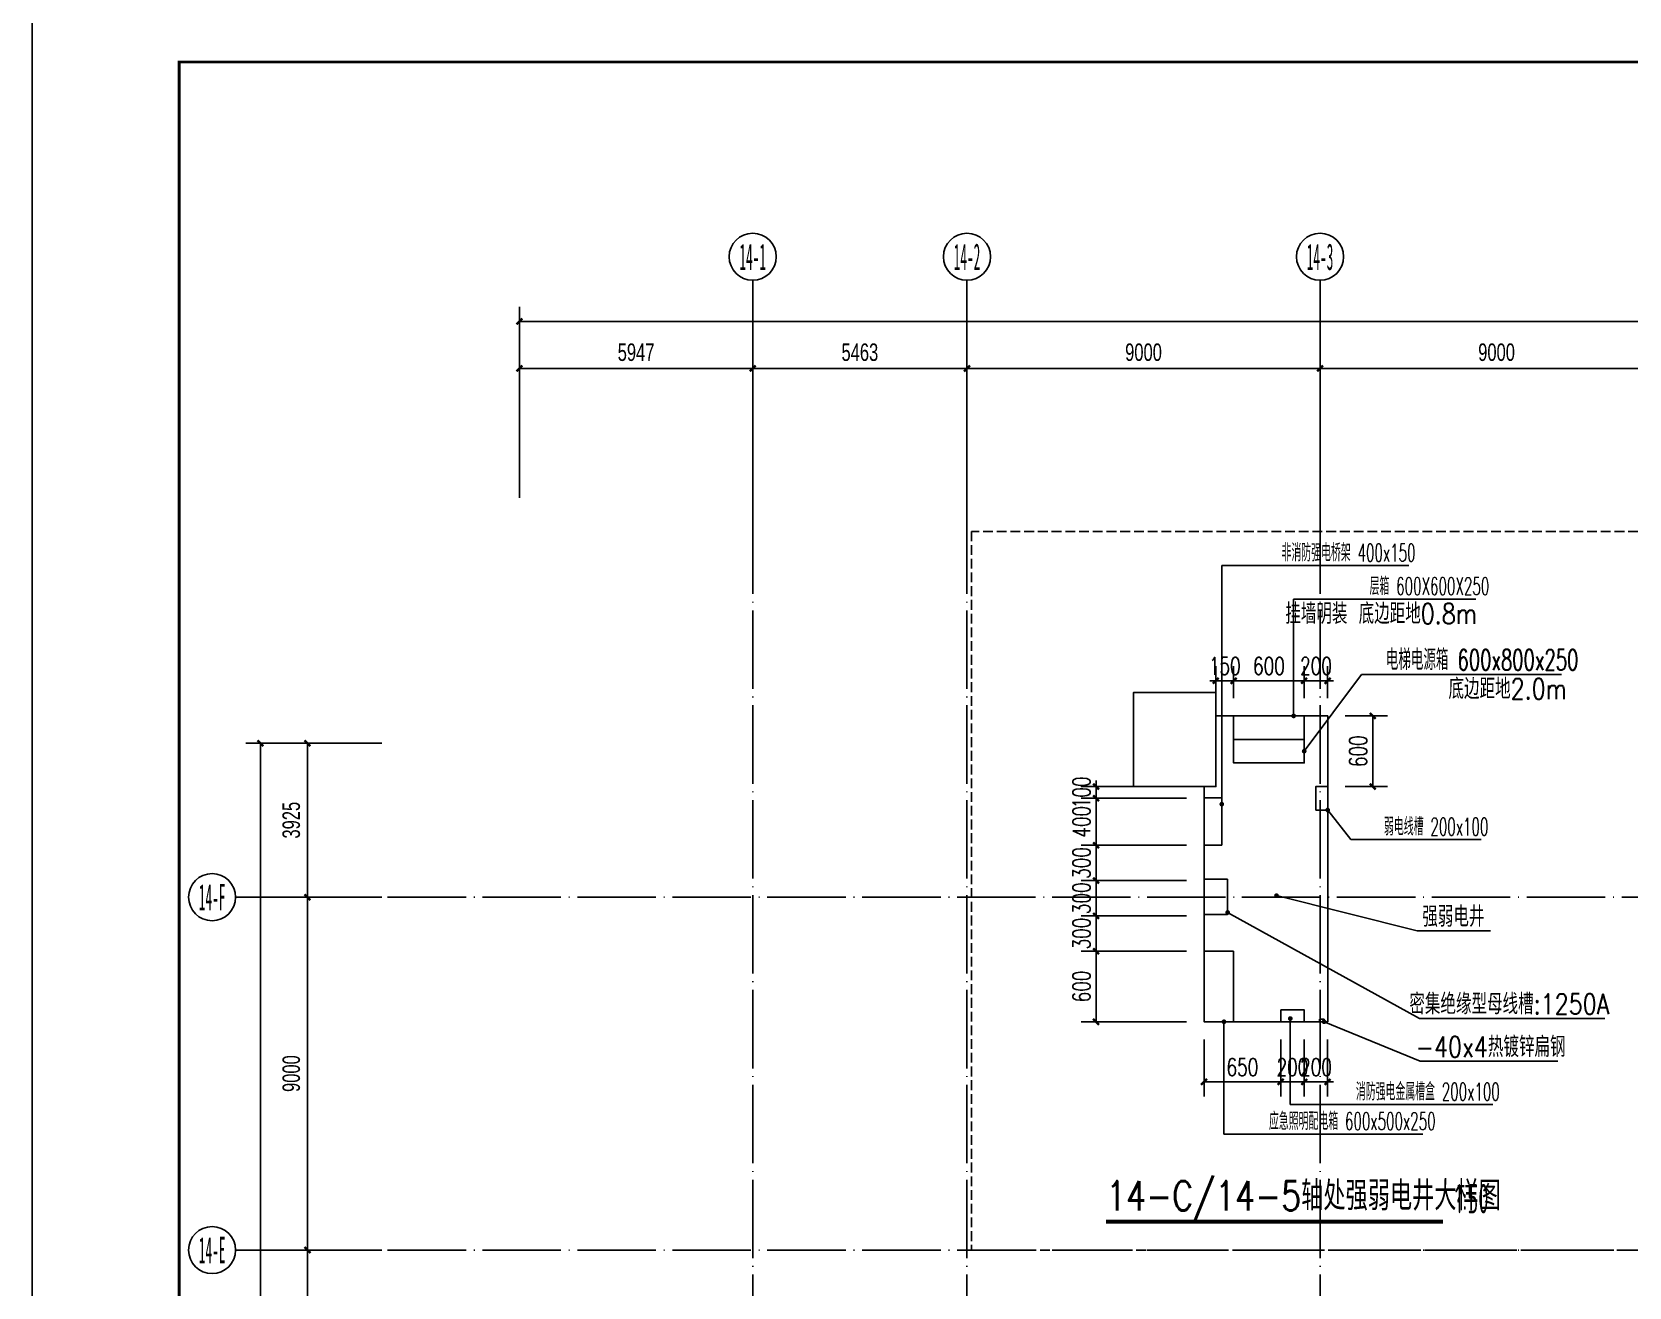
# Model space of a CAD drawing. Extents: x -233336 to 840473, y -28113 to 330904.
# Drawn here: x -18437 to 22278, y 209056 to 241067 of the extents above; entities that cross this region are included whole.
import ezdxf
from ezdxf.enums import TextEntityAlignment as Align
from ezdxf.xclip import XClip

# ---------------------------------------------------------------- set-up
doc = ezdxf.new("R2010")
doc.units = 0
doc.header["$LTSCALE"] = 1000
doc.header["$XCLIPFRAME"] = 2
doc.linetypes.add('104-14# 核心筒$0$DOTE', pattern=[2.42, 2, -0.2, 0.02, -0.2])
doc.linetypes.add('DASH', pattern=[0.35, 0.25, -0.1])
doc.layers.get('0').update_dxf_attribs({"linetype": 'CONTINUOUS'})
doc.layers.get('Defpoints').update_dxf_attribs({"linetype": 'CONTINUOUS'})
for name, color, linetype in [('104-14# 核心筒$0$01-标注_轴线坐标', 8, 'CONTINUOUS'), ('104-14# 核心筒$0$A_AXIS-轴线', 8, '104-14# 核心筒$0$DOTE'), ('104-14# 核心筒$0$AXIS_TEXT', 7, 'CONTINUOUS'), ('AXIS_TEXT', 7, 'CONTINUOUS'), ('DIM-箱柜', 80, 'CONTINUOUS'), ('DOTLN', 2, 'DASH'), ('EQUIP-箱柜', 80, 'CONTINUOUS'), ('TEL_DIM', 3, 'CONTINUOUS'), ('TEL_SYMB', 3, 'CONTINUOUS')]:
    doc.layers.add(name, color=color, linetype=linetype)
doc.styles.add('104-14# 核心筒$0$_TCH_AXIS', font='STXIHEI.TTF', dxfattribs={"width": 0.8})
doc.styles.add('104-14# 核心筒$0$_TCH_DIM_T3', font='ros.shx', dxfattribs={"width": 0.705882, "bigfont": 'jd.shx'})
doc.styles.add('_TCH_DIM', font='ROMANS2', dxfattribs={"width": 0.8, "bigfont": 'HZDF2'})
doc.styles.add('_TCH_DIM_T3', font='ROMANS2', dxfattribs={"width": 0.705882, "bigfont": 'HZDF2'})
doc.styles.add('_TEL_DIM', font='ROMANS2', dxfattribs={"width": 0.8, "height": 3.5, "bigfont": 'HZDF2'})
doc.styles.add('COMPLEX', font='COMPLEX')
doc.styles.get("Standard").update_dxf_attribs({"font": 'GBENOR', "bigfont": 'GBCBIG'})
doc.dimstyles.new('104-14# 核心筒$0$_TCH_ARCH&&150', dxfattribs={"dimtxt": 446.25, "dimasz": 150, "dimexe": 375, "dimexo": 450, "dimgap": 189.375, "dimtad": 1, "dimdec": 0, "dimzin": 0, "dimdsep": 46, "dimtxsty": '104-14# 核心筒$0$_TCH_DIM_T3', "dimblk": '104-14# 核心筒$0$_ArchTick', "dimcen": 0.09, "dimclrt": 7, "dimazin": 2, "dimtfac": 1, "dimtdec": 0, "dimtix": 1, "dimtmove": 2, "dimatfit": 3, "dimfxl": 0, "dimtolj": 1, "dimtzin": 0, "dimarcsym": 0})
doc.dimstyles.new('_TCH_ARCH&&50', dxfattribs={"dimtxt": 148.75, "dimasz": 50, "dimexe": 125, "dimexo": 150, "dimgap": 50, "dimtad": 1, "dimdec": 0, "dimzin": 0, "dimdsep": 46, "dimtxsty": '_TCH_DIM_T3', "dimblk": 'ARCHTICK', "dimcen": 0.09, "dimclrt": 7, "dimazin": 2, "dimtfac": 1, "dimtdec": 0, "dimtix": 1, "dimtmove": 2, "dimatfit": 3, "dimfxl": 0, "dimtolj": 1, "dimtzin": 0, "dimarcsym": 0})

# ---------------------------------------------------------------- blocks, each defined once
blk = doc.blocks.new('图框-A1+1-4')
for points, const_width in [([(0, 0), (1051, 0), (1051, 594), (0, 594)], 0.05), ([(976, 584), (25, 584), (25, 10), (976, 10)], 0.5)]:
    blk.add_lwpolyline(points, close=True, dxfattribs=dict(const_width=const_width))
blk = doc.blocks.new('_AXISO')
blk.add_circle((0, 0), 0.5)
at = {"layer": 'AXIS_TEXT', "style": 'COMPLEX', "width": 1.041667}
blk.add_attdef('A', text='', height=0.56, dxfattribs=at).set_placement((-0.25, -0.28), (0.25, -0.28), align=Align.FIT)
blk = doc.blocks.new('104-14# 核心筒$0$_ArchTick')
at = {"color": 0, "linetype": 'ByBlock', "const_width": 0.4}
blk.add_lwpolyline([(-0.5, -0.5), (0.5, 0.5)], dxfattribs=at)
blk = doc.blocks.new('*D382')
at = {"layer": '104-14# 核心筒$0$01-标注_轴线坐标', "color": 0, "lineweight": -2}
for p, q in [((-6010, 229184), (-6010, 232859)), ((-6010, 232484), (-63, 232484)), ((-63, 229184), (-63, 232859))]:
    blk.add_line(p, q, dxfattribs=at)
at = {"layer": 'Defpoints', "color": 0}
for p in [(-63, 232484), (-6010, 228734), (-63, 228734)]:
    blk.add_point(p, dxfattribs=at)
at = {"layer": '104-14# 核心筒$0$01-标注_轴线坐标', "color": 0, "lineweight": -2, "xscale": 150, "yscale": 150, "zscale": 150, "rotation": 180}
blk.add_blockref('104-14# 核心筒$0$_ArchTick', (-6010, 232484), dxfattribs=at)
at = {"layer": '104-14# 核心筒$0$01-标注_轴线坐标', "color": 0, "lineweight": -2, "xscale": 150, "yscale": 150, "zscale": 150}
blk.add_blockref('104-14# 核心筒$0$_ArchTick', (-63, 232484), dxfattribs=at)
at = {"layer": '104-14# 核心筒$0$01-标注_轴线坐标', "color": 7, "insert": (-3036, 232896), "char_height": 446.2, "attachment_point": 5, "style": '104-14# 核心筒$0$_TCH_DIM_T3'}
blk.add_mtext('\\A1;5947', dxfattribs=at)
blk = doc.blocks.new('*D383')
at = {"layer": '104-14# 核心筒$0$01-标注_轴线坐标', "color": 0, "lineweight": -2}
for p, q in [((-63, 229184), (-63, 232859)), ((-63, 232484), (5400, 232484)), ((5400, 229184), (5400, 232859))]:
    blk.add_line(p, q, dxfattribs=at)
at = {"layer": 'Defpoints', "color": 0}
for p in [(5400, 232484), (-63, 228734), (5400, 228734)]:
    blk.add_point(p, dxfattribs=at)
at = {"layer": '104-14# 核心筒$0$01-标注_轴线坐标', "color": 0, "lineweight": -2, "xscale": 150, "yscale": 150, "zscale": 150, "rotation": 180}
blk.add_blockref('104-14# 核心筒$0$_ArchTick', (-63, 232484), dxfattribs=at)
at = {"layer": '104-14# 核心筒$0$01-标注_轴线坐标', "color": 0, "lineweight": -2, "xscale": 150, "yscale": 150, "zscale": 150}
blk.add_blockref('104-14# 核心筒$0$_ArchTick', (5400, 232484), dxfattribs=at)
at = {"layer": '104-14# 核心筒$0$01-标注_轴线坐标', "color": 7, "insert": (2669, 232896), "char_height": 446.2, "attachment_point": 5, "style": '104-14# 核心筒$0$_TCH_DIM_T3'}
blk.add_mtext('\\A1;5463', dxfattribs=at)
blk = doc.blocks.new('*D384')
at = {"layer": '104-14# 核心筒$0$01-标注_轴线坐标', "color": 0, "lineweight": -2}
for p, q in [((5400, 229184), (5400, 232859)), ((5400, 232484), (14400, 232484)), ((14400, 229184), (14400, 232859))]:
    blk.add_line(p, q, dxfattribs=at)
at = {"layer": 'Defpoints', "color": 0}
for p in [(14400, 232484), (5400, 228734), (14400, 228734)]:
    blk.add_point(p, dxfattribs=at)
at = {"layer": '104-14# 核心筒$0$01-标注_轴线坐标', "color": 0, "lineweight": -2, "xscale": 150, "yscale": 150, "zscale": 150, "rotation": 180}
blk.add_blockref('104-14# 核心筒$0$_ArchTick', (5400, 232484), dxfattribs=at)
at = {"layer": '104-14# 核心筒$0$01-标注_轴线坐标', "color": 0, "lineweight": -2, "xscale": 150, "yscale": 150, "zscale": 150}
blk.add_blockref('104-14# 核心筒$0$_ArchTick', (14400, 232484), dxfattribs=at)
at = {"layer": '104-14# 核心筒$0$01-标注_轴线坐标', "color": 7, "insert": (9900, 232896), "char_height": 446.2, "attachment_point": 5, "style": '104-14# 核心筒$0$_TCH_DIM_T3'}
blk.add_mtext('\\A1;9000', dxfattribs=at)
blk = doc.blocks.new('*D385')
at = {"layer": '104-14# 核心筒$0$01-标注_轴线坐标', "color": 0, "lineweight": -2}
for p, q in [((14400, 229184), (14400, 232859)), ((14400, 232484), (23400, 232484)), ((23400, 229184), (23400, 232859))]:
    blk.add_line(p, q, dxfattribs=at)
at = {"layer": 'Defpoints', "color": 0}
for p in [(23400, 232484), (14400, 228734), (23400, 228734)]:
    blk.add_point(p, dxfattribs=at)
at = {"layer": '104-14# 核心筒$0$01-标注_轴线坐标', "color": 0, "lineweight": -2, "xscale": 150, "yscale": 150, "zscale": 150, "rotation": 180}
blk.add_blockref('104-14# 核心筒$0$_ArchTick', (14400, 232484), dxfattribs=at)
at = {"layer": '104-14# 核心筒$0$01-标注_轴线坐标', "color": 0, "lineweight": -2, "xscale": 150, "yscale": 150, "zscale": 150}
blk.add_blockref('104-14# 核心筒$0$_ArchTick', (23400, 232484), dxfattribs=at)
at = {"layer": '104-14# 核心筒$0$01-标注_轴线坐标', "color": 7, "insert": (18900, 232896), "char_height": 446.2, "attachment_point": 5, "style": '104-14# 核心筒$0$_TCH_DIM_T3'}
blk.add_mtext('\\A1;9000', dxfattribs=at)
blk = doc.blocks.new('*D404')
at = {"layer": '104-14# 核心筒$0$01-标注_轴线坐标', "color": 0, "lineweight": -2}
for p, q in [((-9520, 210000), (-11788, 210000)), ((-11413, 203900), (-11413, 210000)), ((-9520, 203900), (-11788, 203900))]:
    blk.add_line(p, q, dxfattribs=at)
at = {"layer": 'Defpoints', "color": 0}
for p in [(-11413, 210000), (-9070, 210000), (-9070, 203900)]:
    blk.add_point(p, dxfattribs=at)
at = {"layer": '104-14# 核心筒$0$01-标注_轴线坐标', "color": 0, "lineweight": -2, "xscale": 150, "yscale": 150, "zscale": 150}
for p, rotation in [((-11413, 210000), 90), ((-11413, 203900), 270)]:
    blk.add_blockref('104-14# 核心筒$0$_ArchTick', p, dxfattribs=dict(at, rotation=rotation))
at = {"layer": '104-14# 核心筒$0$01-标注_轴线坐标', "color": 7, "insert": (-11825, 206950), "char_height": 446.2, "attachment_point": 5, "rotation": 90, "style": '104-14# 核心筒$0$_TCH_DIM_T3'}
blk.add_mtext('\\A1;6100', dxfattribs=at)
blk = doc.blocks.new('*D405')
at = {"layer": '104-14# 核心筒$0$01-标注_轴线坐标', "color": 0, "lineweight": -2}
for p, q in [((-9520, 219000), (-11788, 219000)), ((-11413, 210000), (-11413, 219000)), ((-9520, 210000), (-11788, 210000))]:
    blk.add_line(p, q, dxfattribs=at)
at = {"layer": 'Defpoints', "color": 0}
for p in [(-11413, 219000), (-9070, 219000), (-9070, 210000)]:
    blk.add_point(p, dxfattribs=at)
at = {"layer": '104-14# 核心筒$0$01-标注_轴线坐标', "color": 0, "lineweight": -2, "xscale": 150, "yscale": 150, "zscale": 150}
for p, rotation in [((-11413, 219000), 90), ((-11413, 210000), 270)]:
    blk.add_blockref('104-14# 核心筒$0$_ArchTick', p, dxfattribs=dict(at, rotation=rotation))
at = {"layer": '104-14# 核心筒$0$01-标注_轴线坐标', "color": 7, "insert": (-11825, 214500), "char_height": 446.2, "attachment_point": 5, "rotation": 90, "style": '104-14# 核心筒$0$_TCH_DIM_T3'}
blk.add_mtext('\\A1;9000', dxfattribs=at)
blk = doc.blocks.new('*D406')
at = {"layer": '104-14# 核心筒$0$01-标注_轴线坐标', "color": 0, "lineweight": -2}
for p, q in [((-9520, 222925), (-11788, 222925)), ((-11413, 219000), (-11413, 222925)), ((-9520, 219000), (-11788, 219000))]:
    blk.add_line(p, q, dxfattribs=at)
at = {"layer": 'Defpoints', "color": 0}
for p in [(-11413, 222925), (-9070, 222925), (-9070, 219000)]:
    blk.add_point(p, dxfattribs=at)
at = {"layer": '104-14# 核心筒$0$01-标注_轴线坐标', "color": 0, "lineweight": -2, "xscale": 150, "yscale": 150, "zscale": 150}
for p, rotation in [((-11413, 222925), 90), ((-11413, 219000), 270)]:
    blk.add_blockref('104-14# 核心筒$0$_ArchTick', p, dxfattribs=dict(at, rotation=rotation))
at = {"layer": '104-14# 核心筒$0$01-标注_轴线坐标', "color": 7, "insert": (-11825, 220963), "char_height": 446.2, "attachment_point": 5, "rotation": 90, "style": '104-14# 核心筒$0$_TCH_DIM_T3'}
blk.add_mtext('\\A1;3925', dxfattribs=at)
blk = doc.blocks.new('*D474')
at = {"layer": '104-14# 核心筒$0$01-标注_轴线坐标', "color": 0, "lineweight": -2}
for p, q in [((-6010, 229184), (-6010, 234059)), ((120742, 229184), (120742, 234059)), ((-6010, 233684), (120742, 233684))]:
    blk.add_line(p, q, dxfattribs=at)
at = {"layer": 'Defpoints', "color": 0}
for p in [(120742, 233684), (-6010, 228734), (120742, 228734)]:
    blk.add_point(p, dxfattribs=at)
at = {"layer": '104-14# 核心筒$0$01-标注_轴线坐标', "color": 0, "lineweight": -2, "xscale": 150, "yscale": 150, "zscale": 150, "rotation": 180}
blk.add_blockref('104-14# 核心筒$0$_ArchTick', (-6010, 233684), dxfattribs=at)
at = {"layer": '104-14# 核心筒$0$01-标注_轴线坐标', "color": 0, "lineweight": -2, "xscale": 150, "yscale": 150, "zscale": 150}
blk.add_blockref('104-14# 核心筒$0$_ArchTick', (120742, 233684), dxfattribs=at)
at = {"layer": '104-14# 核心筒$0$01-标注_轴线坐标', "color": 7, "insert": (57366, 234096), "char_height": 446.2, "attachment_point": 5, "style": '104-14# 核心筒$0$_TCH_DIM_T3'}
blk.add_mtext('\\A1;126752', dxfattribs=at)
blk = doc.blocks.new('*D475')
at = {"layer": '104-14# 核心筒$0$01-标注_轴线坐标', "color": 0, "lineweight": -2}
for p, q in [((-9520, 222925), (-12988, 222925)), ((-12613, 173284), (-12613, 222925)), ((-9520, 173284), (-12988, 173284))]:
    blk.add_line(p, q, dxfattribs=at)
at = {"layer": 'Defpoints', "color": 0}
for p in [(-12613, 222925), (-9070, 222925), (-9070, 173284)]:
    blk.add_point(p, dxfattribs=at)
at = {"layer": '104-14# 核心筒$0$01-标注_轴线坐标', "color": 0, "lineweight": -2, "xscale": 150, "yscale": 150, "zscale": 150}
for p, rotation in [((-12613, 222925), 90), ((-12613, 173284), 270)]:
    blk.add_blockref('104-14# 核心筒$0$_ArchTick', p, dxfattribs=dict(at, rotation=rotation))
at = {"layer": '104-14# 核心筒$0$01-标注_轴线坐标', "color": 7, "insert": (-13025, 198104), "char_height": 446.2, "attachment_point": 5, "rotation": 90, "style": '104-14# 核心筒$0$_TCH_DIM_T3'}
blk.add_mtext('\\A1;49641', dxfattribs=at)
blk = doc.blocks.new('_ArchTick')
at = {"color": 0, "linetype": 'ByBlock', "const_width": 0.4}
blk.add_lwpolyline([(-0.5, -0.5), (0.5, 0.5)], dxfattribs=at)
blk = doc.blocks.new('*D481')
at = {"layer": 'Defpoints', "color": 0}
for p in [(24214, 52504), (24063, 52205), (24214, 52205)]:
    blk.add_point(p, dxfattribs=at)
at = {"layer": 'TEL_DIM', "color": 0, "lineweight": -2}
for p, q in [((24063, 52355), (24063, 52629)), ((24214, 52355), (24214, 52629)), ((24063, 52504), (24013, 52504)), ((24063, 52504), (24214, 52504)), ((24214, 52504), (24264, 52504))]:
    blk.add_line(p, q, dxfattribs=at)
at = {"layer": 'TEL_DIM', "color": 0, "lineweight": -2, "xscale": 50, "yscale": 50, "zscale": 50}
blk.add_blockref('_ArchTick', (24063, 52504), dxfattribs=at)
at = {"layer": 'TEL_DIM', "color": 0, "lineweight": -2, "xscale": 50, "yscale": 50, "zscale": 50, "rotation": 180}
blk.add_blockref('_ArchTick', (24214, 52504), dxfattribs=at)
at = {"layer": 'TEL_DIM', "color": 7, "insert": (24139, 52629), "char_height": 148.8, "attachment_point": 5, "style": '_TCH_DIM_T3'}
blk.add_mtext('\\A1;150', dxfattribs=at)
blk = doc.blocks.new('*D482')
at = {"layer": 'Defpoints', "color": 0}
for p in [(24814, 52504), (24214, 52205), (24814, 52205)]:
    blk.add_point(p, dxfattribs=at)
at = {"layer": 'TEL_DIM', "color": 0, "lineweight": -2}
for p, q in [((24214, 52355), (24214, 52629)), ((24814, 52355), (24814, 52629)), ((24214, 52504), (24814, 52504))]:
    blk.add_line(p, q, dxfattribs=at)
at = {"layer": 'TEL_DIM', "color": 0, "lineweight": -2, "xscale": 50, "yscale": 50, "zscale": 50, "rotation": 180}
blk.add_blockref('_ArchTick', (24214, 52504), dxfattribs=at)
at = {"layer": 'TEL_DIM', "color": 0, "lineweight": -2, "xscale": 50, "yscale": 50, "zscale": 50}
blk.add_blockref('_ArchTick', (24814, 52504), dxfattribs=at)
at = {"layer": 'TEL_DIM', "color": 7, "insert": (24514, 52629), "char_height": 148.8, "attachment_point": 5, "style": '_TCH_DIM_T3'}
blk.add_mtext('\\A1;600', dxfattribs=at)
blk = doc.blocks.new('*D483')
at = {"layer": 'Defpoints', "color": 0}
for p in [(25013, 52504), (24814, 52205), (25013, 52205)]:
    blk.add_point(p, dxfattribs=at)
at = {"layer": 'TEL_DIM', "color": 0, "lineweight": -2}
for p, q in [((24814, 52355), (24814, 52629)), ((25013, 52355), (25013, 52629)), ((24814, 52504), (24764, 52504)), ((24814, 52504), (25013, 52504)), ((25013, 52504), (25063, 52504))]:
    blk.add_line(p, q, dxfattribs=at)
at = {"layer": 'TEL_DIM', "color": 0, "lineweight": -2, "xscale": 50, "yscale": 50, "zscale": 50}
blk.add_blockref('_ArchTick', (24814, 52504), dxfattribs=at)
at = {"layer": 'TEL_DIM', "color": 0, "lineweight": -2, "xscale": 50, "yscale": 50, "zscale": 50, "rotation": 180}
blk.add_blockref('_ArchTick', (25013, 52504), dxfattribs=at)
at = {"layer": 'TEL_DIM', "color": 7, "insert": (24914, 52629), "char_height": 148.8, "attachment_point": 5, "style": '_TCH_DIM_T3'}
blk.add_mtext('\\A1;200', dxfattribs=at)
blk = doc.blocks.new('*D484')
at = {"layer": 'Defpoints', "color": 0}
for p in [(23045, 51605), (23963, 51605), (23963, 51505)]:
    blk.add_point(p, dxfattribs=at)
at = {"layer": 'TEL_DIM', "color": 0, "lineweight": -2}
for p, q in [((23813, 51605), (22920, 51605)), ((23045, 51605), (23045, 51655)), ((23045, 51505), (23045, 51605)), ((23813, 51505), (22920, 51505)), ((23045, 51505), (23045, 51455))]:
    blk.add_line(p, q, dxfattribs=at)
at = {"layer": 'TEL_DIM', "color": 0, "lineweight": -2, "xscale": 50, "yscale": 50, "zscale": 50}
for p, rotation in [((23045, 51605), 270), ((23045, 51505), 90)]:
    blk.add_blockref('_ArchTick', p, dxfattribs=dict(at, rotation=rotation))
at = {"layer": 'TEL_DIM', "color": 7, "insert": (22921, 51555), "char_height": 148.8, "attachment_point": 5, "rotation": 90, "style": '_TCH_DIM_T3'}
blk.add_mtext('\\A1;100', dxfattribs=at)
blk = doc.blocks.new('*D485')
at = {"layer": 'Defpoints', "color": 0}
for p in [(23045, 51505), (23963, 51505), (23963, 51105)]:
    blk.add_point(p, dxfattribs=at)
at = {"layer": 'TEL_DIM', "color": 0, "lineweight": -2}
for p, q in [((23813, 51505), (22920, 51505)), ((23045, 51105), (23045, 51505)), ((23813, 51105), (22920, 51105))]:
    blk.add_line(p, q, dxfattribs=at)
at = {"layer": 'TEL_DIM', "color": 0, "lineweight": -2, "xscale": 50, "yscale": 50, "zscale": 50}
for p, rotation in [((23045, 51505), 90), ((23045, 51105), 270)]:
    blk.add_blockref('_ArchTick', p, dxfattribs=dict(at, rotation=rotation))
at = {"layer": 'TEL_DIM', "color": 7, "insert": (22921, 51305), "char_height": 148.8, "attachment_point": 5, "rotation": 90, "style": '_TCH_DIM_T3'}
blk.add_mtext('\\A1;400', dxfattribs=at)
blk = doc.blocks.new('*D486')
at = {"layer": 'Defpoints', "color": 0}
for p in [(23045, 51105), (23963, 51105), (23963, 50805)]:
    blk.add_point(p, dxfattribs=at)
at = {"layer": 'TEL_DIM', "color": 0, "lineweight": -2}
for p, q in [((23813, 51105), (22920, 51105)), ((23045, 50805), (23045, 51105)), ((23813, 50805), (22920, 50805))]:
    blk.add_line(p, q, dxfattribs=at)
at = {"layer": 'TEL_DIM', "color": 0, "lineweight": -2, "xscale": 50, "yscale": 50, "zscale": 50}
for p, rotation in [((23045, 51105), 90), ((23045, 50805), 270)]:
    blk.add_blockref('_ArchTick', p, dxfattribs=dict(at, rotation=rotation))
at = {"layer": 'TEL_DIM', "color": 7, "insert": (22921, 50955), "char_height": 148.8, "attachment_point": 5, "rotation": 90, "style": '_TCH_DIM_T3'}
blk.add_mtext('\\A1;300', dxfattribs=at)
blk = doc.blocks.new('*D487')
at = {"layer": 'Defpoints', "color": 0}
for p in [(23045, 50805), (23963, 50805), (23963, 50505)]:
    blk.add_point(p, dxfattribs=at)
at = {"layer": 'TEL_DIM', "color": 0, "lineweight": -2}
for p, q in [((23813, 50805), (22920, 50805)), ((23045, 50505), (23045, 50805)), ((23813, 50505), (22920, 50505))]:
    blk.add_line(p, q, dxfattribs=at)
at = {"layer": 'TEL_DIM', "color": 0, "lineweight": -2, "xscale": 50, "yscale": 50, "zscale": 50}
for p, rotation in [((23045, 50805), 90), ((23045, 50505), 270)]:
    blk.add_blockref('_ArchTick', p, dxfattribs=dict(at, rotation=rotation))
at = {"layer": 'TEL_DIM', "color": 7, "insert": (22921, 50655), "char_height": 148.8, "attachment_point": 5, "rotation": 90, "style": '_TCH_DIM_T3'}
blk.add_mtext('\\A1;300', dxfattribs=at)
blk = doc.blocks.new('*D488')
at = {"layer": 'Defpoints', "color": 0}
for p in [(23045, 50505), (23963, 50505), (23963, 50205)]:
    blk.add_point(p, dxfattribs=at)
at = {"layer": 'TEL_DIM', "color": 0, "lineweight": -2}
for p, q in [((23813, 50505), (22920, 50505)), ((23045, 50205), (23045, 50505)), ((23813, 50205), (22920, 50205))]:
    blk.add_line(p, q, dxfattribs=at)
at = {"layer": 'TEL_DIM', "color": 0, "lineweight": -2, "xscale": 50, "yscale": 50, "zscale": 50}
for p, rotation in [((23045, 50505), 90), ((23045, 50205), 270)]:
    blk.add_blockref('_ArchTick', p, dxfattribs=dict(at, rotation=rotation))
at = {"layer": 'TEL_DIM', "color": 7, "insert": (22921, 50355), "char_height": 148.8, "attachment_point": 5, "rotation": 90, "style": '_TCH_DIM_T3'}
blk.add_mtext('\\A1;300', dxfattribs=at)
blk = doc.blocks.new('*D489')
at = {"layer": 'Defpoints', "color": 0}
for p in [(23045, 50205), (23963, 50205), (23963, 49605)]:
    blk.add_point(p, dxfattribs=at)
at = {"layer": 'TEL_DIM', "color": 0, "lineweight": -2}
for p, q in [((23813, 50205), (22920, 50205)), ((23045, 49605), (23045, 50205)), ((23813, 49605), (22920, 49605))]:
    blk.add_line(p, q, dxfattribs=at)
at = {"layer": 'TEL_DIM', "color": 0, "lineweight": -2, "xscale": 50, "yscale": 50, "zscale": 50}
for p, rotation in [((23045, 50205), 90), ((23045, 49605), 270)]:
    blk.add_blockref('_ArchTick', p, dxfattribs=dict(at, rotation=rotation))
at = {"layer": 'TEL_DIM', "color": 7, "insert": (22921, 49905), "char_height": 148.8, "attachment_point": 5, "rotation": 90, "style": '_TCH_DIM_T3'}
blk.add_mtext('\\A1;600', dxfattribs=at)
blk = doc.blocks.new('*D490')
at = {"layer": 'Defpoints', "color": 0}
for p in [(23963, 49605), (24614, 49605), (24614, 49094)]:
    blk.add_point(p, dxfattribs=at)
at = {"layer": 'TEL_DIM', "color": 0, "lineweight": -2}
for p, q in [((23963, 49455), (23963, 48969)), ((24614, 49455), (24614, 48969)), ((23963, 49094), (24614, 49094))]:
    blk.add_line(p, q, dxfattribs=at)
at = {"layer": 'TEL_DIM', "color": 0, "lineweight": -2, "xscale": 50, "yscale": 50, "zscale": 50, "rotation": 180}
blk.add_blockref('_ArchTick', (23963, 49094), dxfattribs=at)
at = {"layer": 'TEL_DIM', "color": 0, "lineweight": -2, "xscale": 50, "yscale": 50, "zscale": 50}
blk.add_blockref('_ArchTick', (24614, 49094), dxfattribs=at)
at = {"layer": 'TEL_DIM', "color": 7, "insert": (24289, 49219), "char_height": 148.8, "attachment_point": 5, "style": '_TCH_DIM_T3'}
blk.add_mtext('\\A1;650', dxfattribs=at)
blk = doc.blocks.new('*D491')
at = {"layer": 'Defpoints', "color": 0}
for p in [(24614, 49605), (24814, 49605), (24814, 49094)]:
    blk.add_point(p, dxfattribs=at)
at = {"layer": 'TEL_DIM', "color": 0, "lineweight": -2}
for p, q in [((24614, 49455), (24614, 48969)), ((24814, 49455), (24814, 48969)), ((24614, 49094), (24564, 49094)), ((24614, 49094), (24814, 49094)), ((24814, 49094), (24864, 49094))]:
    blk.add_line(p, q, dxfattribs=at)
at = {"layer": 'TEL_DIM', "color": 0, "lineweight": -2, "xscale": 50, "yscale": 50, "zscale": 50}
blk.add_blockref('_ArchTick', (24614, 49094), dxfattribs=at)
at = {"layer": 'TEL_DIM', "color": 0, "lineweight": -2, "xscale": 50, "yscale": 50, "zscale": 50, "rotation": 180}
blk.add_blockref('_ArchTick', (24814, 49094), dxfattribs=at)
at = {"layer": 'TEL_DIM', "color": 7, "insert": (24714, 49219), "char_height": 148.8, "attachment_point": 5, "style": '_TCH_DIM_T3'}
blk.add_mtext('\\A1;200', dxfattribs=at)
blk = doc.blocks.new('*D492')
at = {"layer": 'Defpoints', "color": 0}
for p in [(24814, 49605), (25013, 49605), (25013, 49094)]:
    blk.add_point(p, dxfattribs=at)
at = {"layer": 'TEL_DIM', "color": 0, "lineweight": -2}
for p, q in [((24814, 49455), (24814, 48969)), ((25013, 49455), (25013, 48969)), ((24814, 49094), (24764, 49094)), ((24814, 49094), (25013, 49094)), ((25013, 49094), (25063, 49094))]:
    blk.add_line(p, q, dxfattribs=at)
at = {"layer": 'TEL_DIM', "color": 0, "lineweight": -2, "xscale": 50, "yscale": 50, "zscale": 50}
blk.add_blockref('_ArchTick', (24814, 49094), dxfattribs=at)
at = {"layer": 'TEL_DIM', "color": 0, "lineweight": -2, "xscale": 50, "yscale": 50, "zscale": 50, "rotation": 180}
blk.add_blockref('_ArchTick', (25013, 49094), dxfattribs=at)
at = {"layer": 'TEL_DIM', "color": 7, "insert": (24914, 49219), "char_height": 148.8, "attachment_point": 5, "style": '_TCH_DIM_T3'}
blk.add_mtext('\\A1;200', dxfattribs=at)
blk = doc.blocks.new('*D493')
at = {"layer": 'Defpoints', "color": 0}
for p in [(25013, 52205), (25396, 52205), (25013, 51605)]:
    blk.add_point(p, dxfattribs=at)
at = {"layer": 'TEL_DIM', "color": 0, "lineweight": -2}
for p, q in [((25163, 52205), (25521, 52205)), ((25396, 51605), (25396, 52205)), ((25163, 51605), (25521, 51605))]:
    blk.add_line(p, q, dxfattribs=at)
at = {"layer": 'TEL_DIM', "color": 0, "lineweight": -2, "xscale": 50, "yscale": 50, "zscale": 50}
for p, rotation in [((25396, 52205), 90), ((25396, 51605), 270)]:
    blk.add_blockref('_ArchTick', p, dxfattribs=dict(at, rotation=rotation))
at = {"layer": 'TEL_DIM', "color": 7, "insert": (25272, 51905), "char_height": 148.8, "attachment_point": 5, "rotation": 90, "style": '_TCH_DIM_T3'}
blk.add_mtext('\\A1;600', dxfattribs=at)
blk = doc.blocks.new('104-14# 核心筒')
at = {"layer": '104-14# 核心筒$0$01-标注_轴线坐标'}
for p, q in [((-62.7, 228733.6), (-62.7, 234733.6)), ((5400, 228733.6), (5400, 234733.6)), ((14400, 228733.6), (14400, 234733.6)), ((-9907.7, 219000), (-13243.8, 219000)), ((-9907.7, 210000), (-13243.8, 210000))]:
    blk.add_line(p, q, dxfattribs=at)
at = {"layer": '104-14# 核心筒$0$A_AXIS-轴线'}
for p, q in [((-62.7, 228733.6), (-62.7, 169654.9)), ((5400, 228733.6), (5400, 169654.9)), ((14400, 228733.6), (14400, 169654.9)), ((-9370.1, 219000), (120259.9, 219000)), ((-9370.1, 210000), (120259.9, 210000))]:
    blk.add_line(p, q, dxfattribs=at)
at = {"layer": '104-14# 核心筒$0$01-标注_轴线坐标'}
ref = blk.add_blockref('_AXISO', (-62.7, 235333.6), dxfattribs=dict(at, xscale=1200, yscale=1200, zscale=1200))
ref.add_attrib('A', '14-1', dxfattribs={"layer": '104-14# 核心筒$0$AXIS_TEXT', "height": 678.82, "style": '104-14# 核心筒$0$_TCH_AXIS', "width": 0.46828}).set_placement((-402.1, 234994.2), (276.7, 234994.2), align=Align.FIT)
ref = blk.add_blockref('_AXISO', (5400, 235333.6), dxfattribs=dict(at, xscale=1200, yscale=1200, zscale=1200))
ref.add_attrib('A', '14-2', dxfattribs={"layer": '104-14# 核心筒$0$AXIS_TEXT', "height": 678.82, "style": '104-14# 核心筒$0$_TCH_AXIS', "width": 0.46828}).set_placement((5060.6, 234994.2), (5739.4, 234994.2), align=Align.FIT)
ref = blk.add_blockref('_AXISO', (14400, 235333.6), dxfattribs=dict(at, xscale=1200, yscale=1200, zscale=1200))
ref.add_attrib('A', '14-3', dxfattribs={"layer": '104-14# 核心筒$0$AXIS_TEXT', "height": 678.82, "style": '104-14# 核心筒$0$_TCH_AXIS', "width": 0.46828}).set_placement((14060.6, 234994.2), (14739.4, 234994.2), align=Align.FIT)
ref = blk.add_blockref('_AXISO', (-13843.8, 219000), dxfattribs=dict(at, xscale=1200, yscale=1200, zscale=1200))
ref.add_attrib('A', '14-F', dxfattribs={"layer": '104-14# 核心筒$0$AXIS_TEXT', "height": 678.82, "style": '104-14# 核心筒$0$_TCH_AXIS', "width": 0.485065}).set_placement((-14183.2, 218660.6), (-13504.4, 218660.6), align=Align.FIT)
ref = blk.add_blockref('_AXISO', (-13843.8, 210000), dxfattribs=dict(at, xscale=1200, yscale=1200, zscale=1200))
ref.add_attrib('A', '14-E', dxfattribs={"layer": '104-14# 核心筒$0$AXIS_TEXT', "height": 678.82, "style": '104-14# 核心筒$0$_TCH_AXIS', "width": 0.472546}).set_placement((-14183.2, 209660.6), (-13504.4, 209660.6), align=Align.FIT)
for p1, p2, distance, text, picture, middle in [((-6009.8, 228733.6), (120741.8, 228733.6), 4950, '126752', '*D474', (57366, 234096.1)), ((-6009.8, 228733.6), (-62.7, 228733.6), 3750, '5947', '*D382', (-3036.2, 232896.1)), ((-62.7, 228733.6), (5400, 228733.6), 3750, '5463', '*D383', (2668.6, 232896.1)), ((5400, 228733.6), (14400, 228733.6), 3750, '9000', '*D384', (9900, 232896.1)), ((14400, 228733.6), (23400, 228733.6), 3750, '9000', '*D385', (18900, 232896.1)), ((-9070, 173283.6), (-9070, 222925), 3542.6, '49641', '*D475', (-13025.1, 198104.3)), ((-9070, 219000), (-9070, 222925), 2342.6, '3925', '*D406', (-11825.1, 220962.5)), ((-9070, 210000), (-9070, 219000), 2342.6, '9000', '*D405', (-11825.1, 214500)), ((-9070, 203900), (-9070, 210000), 2342.6, '6100', '*D404', (-11825.1, 206950))]:
    dim = blk.add_aligned_dim(p1=p1, p2=p2, distance=distance, text=text, dimstyle='104-14# 核心筒$0$_TCH_ARCH&&150', dxfattribs=at)
    dim.commit()
    dim.dimension.update_dxf_attribs({"geometry": picture, "text_midpoint": middle})
blk = doc.blocks.new('X-104 14#平面')
blk.add_lwpolyline([(-18433.5, 152700), (139216.5, 152700), (139216.5, 241800), (-18433.5, 241800)], close=True)
ref = blk.add_blockref('104-14# 核心筒', (0, 0))
XClip(ref).set_block_clipping_path([(-38664.3623821461, -25500), (139216.5485069363, 330900)])
at = {"xscale": 150, "yscale": 150, "zscale": 150}
blk.add_blockref('图框-A1+1-4', (-18433.5, 152700), dxfattribs=at)
blk = doc.blocks.new('DJ')
at = {"layer": 'DIM-箱柜'}
for p, q in [((24113.5, 51454.9), (24113.5, 53483.8)), ((24113.5, 53483.8), (25702, 53483.8)), ((24724.3, 52205.1), (24724.3, 53197.3)), ((24724.3, 53197.3), (26272, 53197.3)), ((25013.5, 51405.3), (25211.4, 51154.6)), ((25211.4, 51154.6), (26318.2, 51154.6)), ((24578.6, 50677.2), (25773, 50377.7)), ((24163.5, 50534.4), (25794.1, 49634.1)), ((25773, 50377.7), (26395.7, 50377.7)), ((24132.3, 49605.1), (24132.3, 48648.8)), ((24695.6, 49632.5), (24695.6, 48901.3)), ((24982.6, 49605.1), (25799, 49269.8)), ((25794.1, 49634.1), (27367.3, 49634.1)), ((25799, 49269.8), (26969.5, 49269.8)), ((24695.6, 48901.3), (26415.8, 48901.3)), ((24132.3, 48648.8), (25820.6, 48648.8))]:
    blk.add_line(p, q, dxfattribs=at)
at = {"layer": 'DIM-箱柜', "const_width": 20}
for points in [[(24724.3, 52195.1, 1), (24724.3, 52215.1, 1)], [(24113.5, 51444.9, 1), (24113.5, 51464.9, 1)], [(25007.3, 51413.1, 1), (25019.7, 51397.4, 1)], [(24568.9, 50679.7, 1), (24588.3, 50674.8, 1)], [(24154.7, 50539.2, 1), (24172.3, 50529.5, 1)], [(24132.3, 49615.1, 1), (24132.3, 49595.1, 1)], [(24695.6, 49642.5, 1), (24695.6, 49622.5, 1)], [(24973.4, 49608.9, 1), (24991.9, 49601.3, 1)]]:
    blk.add_lwpolyline(points, format="xyb", close=True, dxfattribs=at)
at = {"layer": 'EQUIP-箱柜'}
for points in [[(24063.5, 51605.1), (23363.5, 51605.1), (23363.5, 52405.1), (24063.5, 52405.1)], [(24213.7, 52205.1), (24813.7, 52205.1), (24813.7, 52005.1), (24213.7, 52005.1)], [(25013.5, 51605.3), (25013.5, 51405.3), (24913.5, 51405.3), (24913.5, 51605.3)], [(23963.5, 51107.4), (23963.5, 51507.4), (24113.5, 51507.4), (24113.5, 51107.4)], [(24163.5, 50818.2), (24163.5, 50518.2), (23963.5, 50518.2), (23963.5, 50818.2)], [(24213.5, 50205.1), (24213.5, 49605.1), (23963.5, 49605.1), (23963.5, 50205.1)], [(24614.4, 49705.1), (24814.4, 49705.1), (24814.4, 49605.1), (24614.4, 49605.1)], [(24942.6, 49626.7), (24982.5, 49626.7), (24982.6, 49605.1), (24942.6, 49605.1)]]:
    blk.add_lwpolyline(points, close=True, dxfattribs=at)
blk.add_lwpolyline([(25013.5, 49605.1), (23963.5, 49605.1), (23963.5, 51605.1), (24063.5, 51605.1), (24063.5, 52205.1), (25013.5, 52205.1), (25013.5, 49605.1)], dxfattribs=at)
at = {"layer": 'DIM-箱柜', "color": 7}
for s, height, style, width, p in [('非消防强电桥架 400x150 ', 148.75, '_TCH_DIM', 0.564706, (24621.2, 53518.8)), ('层箱 600X600X250', 148.75, '_TCH_DIM', 0.564706, (25369.5, 53233.5)), ('挂墙明装 底边距地0.8m', 173.622, '_TCH_DIM', 0.8, (24653.7, 52987.3)), ('弱电线槽 200x100', 148.75, '_TCH_DIM', 0.564706, (25492.1, 51189.6)), ('强弱电井', 173.62, '_TCH_DIM', 0.8, (25817.4, 50412.7)), ('密集绝缘型母线槽:1250A', 173.622, '_TCH_DIM', 0.8, (25707.7, 49669.1)), ('-40x4热镀锌扁钢', 173.62, '_TEL_DIM', 0.8, (25761.6, 49304.8)), ('消防强电金属槽盒 200x100', 148.75, '_TCH_DIM', 0.564706, (25253, 48936.3)), ('应急照明配电箱 600x500x250', 148.75, '_TCH_DIM', 0.564706, (24514.7, 48685))]:
    blk.add_text(s, height=height, dxfattribs=dict(at, style=style, width=width)).set_placement(p)
at = {"layer": 'TEL_DIM'}
for p1, p2, distance, text, picture, middle in [((24063.5, 52205.1), (24213.7, 52205.1), 299.2, '150', '*D481', (24138.6, 52628.7)), ((24213.7, 52205.1), (24813.7, 52205.1), 299.2, '600', '*D482', (24513.7, 52628.7)), ((24813.7, 52205.1), (25013.5, 52205.1), 299.2, '200', '*D483', (24913.6, 52628.7)), ((25013.5, 51605.3), (25013.5, 52205.1), -382.6, '600', '*D493', (25271.7, 51905.2)), ((23963.5, 51504.9), (23963.5, 51605.1), 918.3, '100', '*D484', (22920.8, 51555)), ((23963.5, 51104.9), (23963.5, 51504.9), 918.3, '400', '*D485', (22920.8, 51304.9)), ((23963.5, 50805.3), (23963.5, 51104.9), 918.3, '300', '*D486', (22920.8, 50955.1)), ((23963.5, 50505.3), (23963.5, 50805.3), 918.3, '300', '*D487', (22920.8, 50655.3)), ((23963.5, 50205.3), (23963.5, 50505.3), 918.3, '300', '*D488', (22920.8, 50355.3)), ((23963.5, 49605.1), (23963.5, 50205.3), 918.3, '600', '*D489', (22920.8, 49905.2)), ((23963.5, 49605.1), (24613.9, 49605.1), -510.9, '650', '*D490', (24288.7, 49218.5)), ((24613.9, 49605.1), (24813.7, 49605.1), -510.9, '200', '*D491', (24713.8, 49218.5)), ((24813.7, 49605.1), (25013.5, 49605.1), -510.9, '200', '*D492', (24913.6, 49218.5))]:
    dim = blk.add_aligned_dim(p1=p1, p2=p2, distance=distance, text=text, dimstyle='_TCH_ARCH&&50', dxfattribs=at)
    dim.commit()
    dim.dimension.update_dxf_attribs({"geometry": picture, "text_midpoint": middle})

msp = doc.modelspace()

# ---------------------------------------------------------------- linework, layer by layer
at = {"layer": 'DIM-箱柜'}
for p, q in [((13995.6, 222722.3), (15457.7, 224682.4)), ((15457.7, 224682.4), (20554.8, 224682.4))]:
    msp.add_line(p, q, dxfattribs=at)
at = {"layer": 'DIM-箱柜', "const_width": 60}
msp.add_lwpolyline([(13977.7, 222698.2, 1), (14013.6, 222746.3, 1)], format="xyb", close=True, dxfattribs=at)
at = {"layer": 'DOTLN', "linetype": 'DASH'}
msp.add_lwpolyline([(5515.6, 210000), (23908.3, 210000), (23908.3, 228329.5), (5515.6, 228329.5)], close=True, dxfattribs=at)
at = {"layer": 'EQUIP-箱柜'}
msp.add_lwpolyline([(12195.6, 223022.3), (13995.6, 223022.3), (13995.6, 222422.3), (12195.6, 222422.3)], close=True, dxfattribs=at)
at = {"layer": 'TEL_SYMB', "const_width": 105}
msp.add_lwpolyline([(8944.4, 210725.7), (17537.7, 210725.7)], dxfattribs=at)

# ---------------------------------------------------------------- block references
msp.add_blockref('X-104 14#平面', (0, 0))
at = {"xscale": 3, "yscale": 3, "zscale": 3}
msp.add_blockref('DJ', (-60445.5, 67006.9), dxfattribs=at)

# ---------------------------------------------------------------- texts
at = {"layer": 'DIM-箱柜', "color": 7, "style": '_TEL_DIM'}
for s, height, width, p in [('电梯电源箱 600x800x250 ', 525, 0.64, (16077.3, 224791.6)), ('底边距地2.0m', 520.87, 0.8, (17674.9, 224052.4))]:
    msp.add_text(s, height=height, dxfattribs=dict(at, width=width)).set_placement(p)
at = {"layer": 'TEL_SYMB', "color": 7, "style": '_TEL_DIM', "width": 0.8}
msp.add_text('14-C/14-5轴处强弱电井大样图', height=744.094, dxfattribs=at).set_placement((8944.4, 211012.7))
at = {"layer": 'TEL_SYMB', "color": 7, "width": 0.6}
msp.add_text('1:50', height=750, dxfattribs=at).set_placement((17837.7, 210935.7))

doc.saveas('drawing.dxf')
